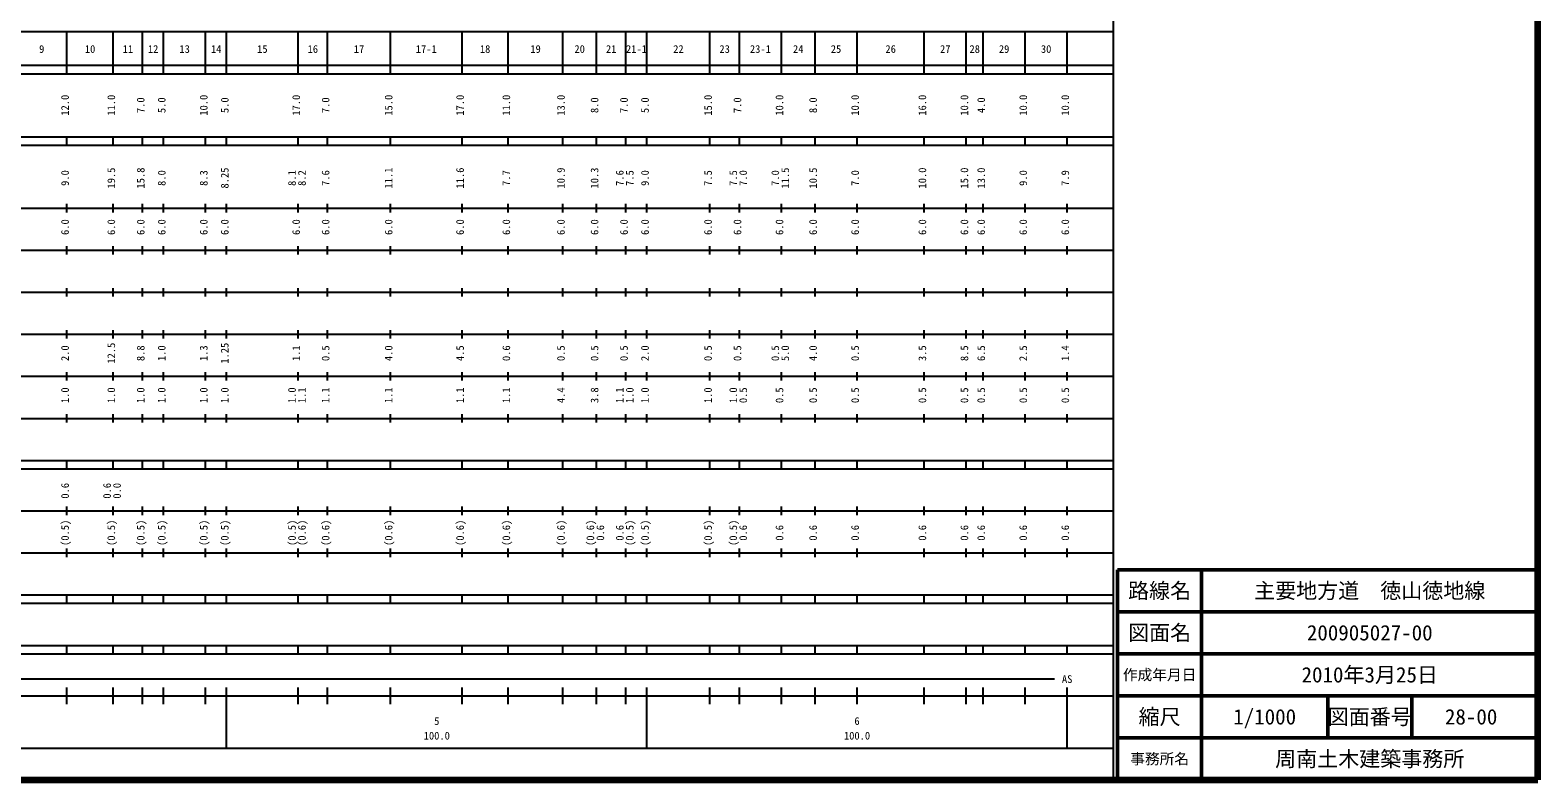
# Model space of a CAD drawing. Units: millimetres on the paper, enlarged 1000 times. Extents: x 40000 to 680000, y 20000 to 380000.
# Drawn here: x 321240 to 680000, y 20000 to 198357 of the extents above; entities that cross this region are included whole.
import ezdxf
from ezdxf.enums import TextEntityAlignment as Align

# ---------------------------------------------------------------- set-up
doc = ezdxf.new("R2010")
doc.units = ezdxf.units.MM
doc.header["$LTSCALE"] = 1000
for name, color, linetype, lineweight in [('M-TTL', 2, 'Continuous', 140), ('M-TTL-BAND', 7, 'Continuous', 25), ('M-TTL-FRAM', 2, 'Continuous', 50), ('M-TTL-LINE', 7, 'Continuous', 50)]:
    doc.layers.add(name, color=color, linetype=linetype, lineweight=lineweight)
doc.layers.add('M-TTL-TXT', color=7, linetype='Continuous')
doc.styles.add('ＭＳ ゴシック', font='')
doc.styles.get('ＭＳ ゴシック').set_extended_font_data('MS Gothic')

msp = doc.modelspace()

# ---------------------------------------------------------------- linework, layer by layer
at = {"layer": 'M-TTL'}
for p, q in [((680000, 20000), (680000, 380000)), ((40000, 20000), (680000, 20000))]:
    msp.add_line(p, q, dxfattribs=at)
at = {"layer": 'M-TTL-BAND'}
for p, q in [((579000, 20000), (579000, 370000)), ((68000, 198000), (579000, 198000)), ((330000, 188000), (330000, 198000)), ((341000, 188000), (341000, 198000)), ((348000, 188000), (348000, 198000)), ((353000, 188000), (353000, 198000)), ((363000, 188000), (363000, 198000)), ((368000, 188000), (368000, 198000)), ((385000, 188000), (385000, 198000)), ((392000, 188000), (392000, 198000)), ((407000, 188000), (407000, 198000)), ((424000, 188000), (424000, 198000)), ((435000, 188000), (435000, 198000)), ((448000, 188000), (448000, 198000)), ((456000, 188000), (456000, 198000)), ((463000, 188000), (463000, 198000)), ((468000, 188000), (468000, 198000)), ((483000, 188000), (483000, 198000)), ((490000, 188000), (490000, 198000)), ((500000, 188000), (500000, 198000)), ((508000, 188000), (508000, 198000)), ((518000, 188000), (518000, 198000)), ((534000, 188000), (534000, 198000)), ((544000, 188000), (544000, 198000)), ((548000, 188000), (548000, 198000)), ((558000, 188000), (558000, 198000)), ((568000, 188000), (568000, 198000)), ((40000, 190000), (579000, 190000)), ((40000, 188000), (579000, 188000)), ((40000, 173000), (579000, 173000)), ((330000, 171000), (330000, 173000)), ((341000, 171000), (341000, 173000)), ((348000, 171000), (348000, 173000)), ((353000, 171000), (353000, 173000)), ((363000, 171000), (363000, 173000)), ((368000, 171000), (368000, 173000)), ((385000, 171000), (385000, 173000)), ((392000, 171000), (392000, 173000)), ((407000, 171000), (407000, 173000)), ((424000, 171000), (424000, 173000)), ((435000, 171000), (435000, 173000)), ((448000, 171000), (448000, 173000)), ((456000, 171000), (456000, 173000)), ((463000, 171000), (463000, 173000)), ((468000, 171000), (468000, 173000)), ((483000, 171000), (483000, 173000)), ((490000, 171000), (490000, 173000)), ((500000, 171000), (500000, 173000)), ((508000, 171000), (508000, 173000)), ((518000, 171000), (518000, 173000)), ((534000, 171000), (534000, 173000)), ((544000, 171000), (544000, 173000)), ((548000, 171000), (548000, 173000)), ((558000, 171000), (558000, 173000)), ((568000, 171000), (568000, 173000)), ((40000, 171000), (579000, 171000)), ((40000, 156000), (579000, 156000)), ((330000, 155000), (330000, 157000)), ((341000, 155000), (341000, 157000)), ((348000, 155000), (348000, 157000)), ((353000, 155000), (353000, 157000)), ((363000, 155000), (363000, 157000)), ((368000, 155000), (368000, 157000)), ((385000, 155000), (385000, 157000)), ((392000, 155000), (392000, 157000)), ((407000, 155000), (407000, 157000)), ((424000, 155000), (424000, 157000)), ((435000, 155000), (435000, 157000)), ((448000, 155000), (448000, 157000)), ((456000, 155000), (456000, 157000)), ((463000, 155000), (463000, 157000)), ((468000, 155000), (468000, 157000)), ((483000, 155000), (483000, 157000)), ((490000, 155000), (490000, 157000)), ((500000, 155000), (500000, 157000)), ((508000, 155000), (508000, 157000)), ((518000, 155000), (518000, 157000)), ((534000, 155000), (534000, 157000)), ((544000, 155000), (544000, 157000)), ((548000, 155000), (548000, 157000)), ((558000, 155000), (558000, 157000)), ((568000, 155000), (568000, 157000)), ((46000, 146000), (579000, 146000)), ((330000, 145000), (330000, 147000)), ((341000, 145000), (341000, 147000)), ((348000, 145000), (348000, 147000)), ((353000, 145000), (353000, 147000)), ((363000, 145000), (363000, 147000)), ((368000, 145000), (368000, 147000)), ((385000, 145000), (385000, 147000)), ((392000, 145000), (392000, 147000)), ((407000, 145000), (407000, 147000)), ((424000, 145000), (424000, 147000)), ((435000, 145000), (435000, 147000)), ((448000, 145000), (448000, 147000)), ((456000, 145000), (456000, 147000)), ((463000, 145000), (463000, 147000)), ((468000, 145000), (468000, 147000)), ((483000, 145000), (483000, 147000)), ((490000, 145000), (490000, 147000)), ((500000, 145000), (500000, 147000)), ((508000, 145000), (508000, 147000)), ((518000, 145000), (518000, 147000)), ((534000, 145000), (534000, 147000)), ((544000, 145000), (544000, 147000)), ((548000, 145000), (548000, 147000)), ((558000, 145000), (558000, 147000)), ((568000, 145000), (568000, 147000)), ((330000, 135000), (330000, 137000)), ((341000, 135000), (341000, 137000)), ((348000, 135000), (348000, 137000)), ((353000, 135000), (353000, 137000)), ((363000, 135000), (363000, 137000)), ((368000, 135000), (368000, 137000)), ((385000, 135000), (385000, 137000)), ((392000, 135000), (392000, 137000)), ((407000, 135000), (407000, 137000)), ((424000, 135000), (424000, 137000)), ((435000, 135000), (435000, 137000)), ((448000, 135000), (448000, 137000)), ((456000, 135000), (456000, 137000)), ((463000, 135000), (463000, 137000)), ((468000, 135000), (468000, 137000)), ((483000, 135000), (483000, 137000)), ((490000, 135000), (490000, 137000)), ((500000, 135000), (500000, 137000)), ((508000, 135000), (508000, 137000)), ((518000, 135000), (518000, 137000)), ((534000, 135000), (534000, 137000)), ((544000, 135000), (544000, 137000)), ((548000, 135000), (548000, 137000)), ((558000, 135000), (558000, 137000)), ((568000, 135000), (568000, 137000)), ((52000, 136000), (579000, 136000)), ((46000, 126000), (579000, 126000)), ((330000, 125000), (330000, 127000)), ((341000, 125000), (341000, 127000)), ((348000, 125000), (348000, 127000)), ((353000, 125000), (353000, 127000)), ((363000, 125000), (363000, 127000)), ((368000, 125000), (368000, 127000)), ((385000, 125000), (385000, 127000)), ((392000, 125000), (392000, 127000)), ((407000, 125000), (407000, 127000)), ((424000, 125000), (424000, 127000)), ((435000, 125000), (435000, 127000)), ((448000, 125000), (448000, 127000)), ((456000, 125000), (456000, 127000)), ((463000, 125000), (463000, 127000)), ((468000, 125000), (468000, 127000)), ((483000, 125000), (483000, 127000)), ((490000, 125000), (490000, 127000)), ((500000, 125000), (500000, 127000)), ((508000, 125000), (508000, 127000)), ((518000, 125000), (518000, 127000)), ((534000, 125000), (534000, 127000)), ((544000, 125000), (544000, 127000)), ((548000, 125000), (548000, 127000)), ((558000, 125000), (558000, 127000)), ((568000, 125000), (568000, 127000)), ((52000, 116000), (579000, 116000)), ((330000, 115000), (330000, 117000)), ((341000, 115000), (341000, 117000)), ((348000, 115000), (348000, 117000)), ((353000, 115000), (353000, 117000)), ((363000, 115000), (363000, 117000)), ((368000, 115000), (368000, 117000)), ((385000, 115000), (385000, 117000)), ((392000, 115000), (392000, 117000)), ((407000, 115000), (407000, 117000)), ((424000, 115000), (424000, 117000)), ((435000, 115000), (435000, 117000)), ((448000, 115000), (448000, 117000)), ((456000, 115000), (456000, 117000)), ((463000, 115000), (463000, 117000)), ((468000, 115000), (468000, 117000)), ((483000, 115000), (483000, 117000)), ((490000, 115000), (490000, 117000)), ((500000, 115000), (500000, 117000)), ((508000, 115000), (508000, 117000)), ((518000, 115000), (518000, 117000)), ((534000, 115000), (534000, 117000)), ((544000, 115000), (544000, 117000)), ((548000, 115000), (548000, 117000)), ((558000, 115000), (558000, 117000)), ((568000, 115000), (568000, 117000)), ((46000, 106000), (579000, 106000)), ((330000, 105000), (330000, 107000)), ((341000, 105000), (341000, 107000)), ((348000, 105000), (348000, 107000)), ((353000, 105000), (353000, 107000)), ((363000, 105000), (363000, 107000)), ((368000, 105000), (368000, 107000)), ((385000, 105000), (385000, 107000)), ((392000, 105000), (392000, 107000)), ((407000, 105000), (407000, 107000)), ((424000, 105000), (424000, 107000)), ((435000, 105000), (435000, 107000)), ((448000, 105000), (448000, 107000)), ((456000, 105000), (456000, 107000)), ((463000, 105000), (463000, 107000)), ((468000, 105000), (468000, 107000)), ((483000, 105000), (483000, 107000)), ((490000, 105000), (490000, 107000)), ((500000, 105000), (500000, 107000)), ((508000, 105000), (508000, 107000)), ((518000, 105000), (518000, 107000)), ((534000, 105000), (534000, 107000)), ((544000, 105000), (544000, 107000)), ((548000, 105000), (548000, 107000)), ((558000, 105000), (558000, 107000)), ((568000, 105000), (568000, 107000)), ((40000, 96000), (579000, 96000)), ((40000, 94000), (579000, 94000)), ((330000, 94000), (330000, 96000)), ((341000, 94000), (341000, 96000)), ((348000, 94000), (348000, 96000)), ((353000, 94000), (353000, 96000)), ((363000, 94000), (363000, 96000)), ((368000, 94000), (368000, 96000)), ((385000, 94000), (385000, 96000)), ((392000, 94000), (392000, 96000)), ((407000, 94000), (407000, 96000)), ((424000, 94000), (424000, 96000)), ((435000, 94000), (435000, 96000)), ((448000, 94000), (448000, 96000)), ((456000, 94000), (456000, 96000)), ((463000, 94000), (463000, 96000)), ((468000, 94000), (468000, 96000)), ((483000, 94000), (483000, 96000)), ((490000, 94000), (490000, 96000)), ((500000, 94000), (500000, 96000)), ((508000, 94000), (508000, 96000)), ((518000, 94000), (518000, 96000)), ((534000, 94000), (534000, 96000)), ((544000, 94000), (544000, 96000)), ((548000, 94000), (548000, 96000)), ((558000, 94000), (558000, 96000)), ((568000, 94000), (568000, 96000)), ((49000, 84000), (579000, 84000)), ((330000, 83000), (330000, 85000)), ((341000, 83000), (341000, 85000)), ((348000, 83000), (348000, 85000)), ((353000, 83000), (353000, 85000)), ((363000, 83000), (363000, 85000)), ((368000, 83000), (368000, 85000)), ((385000, 83000), (385000, 85000)), ((392000, 83000), (392000, 85000)), ((407000, 83000), (407000, 85000)), ((424000, 83000), (424000, 85000)), ((435000, 83000), (435000, 85000)), ((448000, 83000), (448000, 85000)), ((456000, 83000), (456000, 85000)), ((463000, 83000), (463000, 85000)), ((468000, 83000), (468000, 85000)), ((483000, 83000), (483000, 85000)), ((490000, 83000), (490000, 85000)), ((500000, 83000), (500000, 85000)), ((508000, 83000), (508000, 85000)), ((518000, 83000), (518000, 85000)), ((534000, 83000), (534000, 85000)), ((544000, 83000), (544000, 85000)), ((548000, 83000), (548000, 85000)), ((558000, 83000), (558000, 85000)), ((568000, 83000), (568000, 85000)), ((40000, 74000), (579000, 74000)), ((330000, 73000), (330000, 75000)), ((341000, 73000), (341000, 75000)), ((348000, 73000), (348000, 75000)), ((353000, 73000), (353000, 75000)), ((363000, 73000), (363000, 75000)), ((368000, 73000), (368000, 75000)), ((385000, 73000), (385000, 75000)), ((392000, 73000), (392000, 75000)), ((407000, 73000), (407000, 75000)), ((424000, 73000), (424000, 75000)), ((435000, 73000), (435000, 75000)), ((448000, 73000), (448000, 75000)), ((456000, 73000), (456000, 75000)), ((463000, 73000), (463000, 75000)), ((468000, 73000), (468000, 75000)), ((483000, 73000), (483000, 75000)), ((490000, 73000), (490000, 75000)), ((500000, 73000), (500000, 75000)), ((508000, 73000), (508000, 75000)), ((518000, 73000), (518000, 75000)), ((534000, 73000), (534000, 75000)), ((544000, 73000), (544000, 75000)), ((548000, 73000), (548000, 75000)), ((558000, 73000), (558000, 75000)), ((568000, 73000), (568000, 75000)), ((40000, 64000), (579000, 64000)), ((40000, 62000), (579000, 62000)), ((330000, 62000), (330000, 64000)), ((341000, 62000), (341000, 64000)), ((348000, 62000), (348000, 64000)), ((353000, 62000), (353000, 64000)), ((363000, 62000), (363000, 64000)), ((368000, 62000), (368000, 64000)), ((385000, 62000), (385000, 64000)), ((392000, 62000), (392000, 64000)), ((407000, 62000), (407000, 64000)), ((424000, 62000), (424000, 64000)), ((435000, 62000), (435000, 64000)), ((448000, 62000), (448000, 64000)), ((456000, 62000), (456000, 64000)), ((463000, 62000), (463000, 64000)), ((468000, 62000), (468000, 64000)), ((483000, 62000), (483000, 64000)), ((490000, 62000), (490000, 64000)), ((500000, 62000), (500000, 64000)), ((508000, 62000), (508000, 64000)), ((518000, 62000), (518000, 64000)), ((534000, 62000), (534000, 64000)), ((544000, 62000), (544000, 64000)), ((548000, 62000), (548000, 64000)), ((558000, 62000), (558000, 64000)), ((568000, 62000), (568000, 64000)), ((40000, 52000), (579000, 52000)), ((330000, 50000), (330000, 52000)), ((341000, 50000), (341000, 52000)), ((348000, 50000), (348000, 52000)), ((353000, 50000), (353000, 52000)), ((363000, 50000), (363000, 52000)), ((368000, 50000), (368000, 52000)), ((385000, 50000), (385000, 52000)), ((392000, 50000), (392000, 52000)), ((407000, 50000), (407000, 52000)), ((424000, 50000), (424000, 52000)), ((435000, 50000), (435000, 52000)), ((448000, 50000), (448000, 52000)), ((456000, 50000), (456000, 52000)), ((463000, 50000), (463000, 52000)), ((468000, 50000), (468000, 52000)), ((483000, 50000), (483000, 52000)), ((490000, 50000), (490000, 52000)), ((500000, 50000), (500000, 52000)), ((508000, 50000), (508000, 52000)), ((518000, 50000), (518000, 52000)), ((534000, 50000), (534000, 52000)), ((544000, 50000), (544000, 52000)), ((548000, 50000), (548000, 52000)), ((558000, 50000), (558000, 52000)), ((568000, 50000), (568000, 52000)), ((40000, 50000), (579000, 50000)), ((125500, 44000), (565000, 44000)), ((40000, 40000), (579000, 40000)), ((330000, 38000), (330000, 42000)), ((341000, 38000), (341000, 42000)), ((348000, 38000), (348000, 42000)), ((353000, 38000), (353000, 42000)), ((363000, 38000), (363000, 42000)), ((368000, 27500), (368000, 42000)), ((385000, 38000), (385000, 42000)), ((392000, 38000), (392000, 42000)), ((407000, 38000), (407000, 42000)), ((424000, 38000), (424000, 42000)), ((435000, 38000), (435000, 42000)), ((448000, 38000), (448000, 42000)), ((456000, 38000), (456000, 42000)), ((463000, 38000), (463000, 42000)), ((468000, 27500), (468000, 42000)), ((483000, 38000), (483000, 42000)), ((490000, 38000), (490000, 42000)), ((500000, 38000), (500000, 42000)), ((508000, 38000), (508000, 42000)), ((518000, 38000), (518000, 42000)), ((534000, 38000), (534000, 42000)), ((544000, 38000), (544000, 42000)), ((548000, 38000), (548000, 42000)), ((558000, 38000), (558000, 42000)), ((568000, 27500), (568000, 42000)), ((68000, 27500), (579000, 27500))]:
    msp.add_line(p, q, dxfattribs=at)
at = {"layer": 'M-TTL-FRAM'}
for p, q in [((680000, 70000), (580000, 70000)), ((580000, 70000), (580000, 20000))]:
    msp.add_line(p, q, dxfattribs=at)
at = {"layer": 'M-TTL-LINE'}
for p, q in [((600000, 70000), (600000, 20000)), ((680000, 60000), (580000, 60000)), ((680000, 50000), (580000, 50000)), ((680000, 40000), (580000, 40000)), ((630000, 40000), (630000, 30000)), ((650000, 40000), (650000, 30000)), ((680000, 30000), (580000, 30000))]:
    msp.add_line(p, q, dxfattribs=at)

# ---------------------------------------------------------------- texts
at = {"layer": 'M-TTL-BAND', "style": 'ＭＳ ゴシック'}
for s, p in [('9', (324000, 192405)), ('10', (335500, 192405)), ('11', (344500, 192405)), ('12', (350500, 192405)), ('13', (358000, 192405)), ('14', (365500, 192405)), ('15', (376500, 192405)), ('16', (388500, 192405)), ('17', (399500, 192405)), ('17-1', (415500, 192405)), ('18', (429500, 192405)), ('19', (441500, 192405)), ('20', (452000, 192405)), ('21', (459500, 192405)), ('21-1', (465500, 192405)), ('22', (475500, 192405)), ('23', (486500, 192405)), ('23-1', (495000, 192405)), ('24', (504000, 192405)), ('25', (513000, 192405)), ('26', (526000, 192405)), ('27', (539000, 192405)), ('28', (546000, 192405)), ('29', (553000, 192405)), ('30', (563000, 192405)), ('AS', (568000, 42500)), ('5', (418000, 32523)), ('6', (518000, 32523)), ('100.0', (418000, 29033)), ('100.0', (518000, 29033))]:
    msp.add_text(s, height=1833, dxfattribs=at).set_placement(p, align=Align.BOTTOM_CENTER)
for s, p in [('12.0', (331000, 180500)), ('11.0', (342000, 180500)), ('7.0', (349000, 180500)), ('5.0', (354000, 180500)), ('10.0', (364000, 180500)), ('5.0', (369000, 180500)), ('17.0', (386000, 180500)), ('7.0', (393000, 180500)), ('15.0', (408000, 180500)), ('17.0', (425000, 180500)), ('11.0', (436000, 180500)), ('13.0', (449000, 180500)), ('8.0', (457000, 180500)), ('7.0', (464000, 180500)), ('5.0', (469000, 180500)), ('15.0', (484000, 180500)), ('7.0', (491000, 180500)), ('10.0', (501000, 180500)), ('8.0', (509000, 180500)), ('10.0', (519000, 180500)), ('16.0', (535000, 180500)), ('10.0', (545000, 180500)), ('4.0', (549000, 180500)), ('10.0', (559000, 180500)), ('10.0', (569000, 180500)), ('19.5', (342000, 163174)), ('15.8', (349000, 163174)), ('8.25', (369000, 163174)), ('11.1', (408000, 163174)), ('11.6', (425000, 163174)), ('10.9', (449000, 163174)), ('10.3', (457000, 163174)), ('11.5', (502370, 163174)), ('10.5', (509000, 163174)), ('10.0', (535000, 163174)), ('15.0', (545000, 163174)), ('13.0', (549000, 163174)), ('9.0', (331000, 163174)), ('8.0', (354000, 163174)), ('8.3', (364000, 163174)), ('8.1', (385000, 163174)), ('8.2', (387370, 163174)), ('7.6', (393000, 163174)), ('7.7', (436000, 163174)), ('7.6', (463000, 163174)), ('7.5', (465370, 163174)), ('9.0', (469000, 163174)), ('7.5', (484000, 163174)), ('7.5', (490000, 163174)), ('7.0', (492370, 163174)), ('7.0', (500000, 163174)), ('7.0', (519000, 163174)), ('9.0', (559000, 163174)), ('7.9', (569000, 163174)), ('6.0', (331000, 151500)), ('6.0', (342000, 151500)), ('6.0', (349000, 151500)), ('6.0', (354000, 151500)), ('6.0', (364000, 151500)), ('6.0', (369000, 151500)), ('6.0', (386000, 151500)), ('6.0', (393000, 151500)), ('6.0', (408000, 151500)), ('6.0', (425000, 151500)), ('6.0', (436000, 151500)), ('6.0', (449000, 151500)), ('6.0', (457000, 151500)), ('6.0', (464000, 151500)), ('6.0', (469000, 151500)), ('6.0', (484000, 151500)), ('6.0', (491000, 151500)), ('6.0', (501000, 151500)), ('6.0', (509000, 151500)), ('6.0', (519000, 151500)), ('6.0', (535000, 151500)), ('6.0', (545000, 151500)), ('6.0', (549000, 151500)), ('6.0', (559000, 151500)), ('6.0', (569000, 151500)), ('2.0', (331000, 121500)), ('12.5', (342000, 121500)), ('8.8', (349000, 121500)), ('1.0', (354000, 121500)), ('1.3', (364000, 121500)), ('1.25', (369000, 121500)), ('1.1', (386000, 121500)), ('0.5', (393000, 121500)), ('4.0', (408000, 121500)), ('4.5', (425000, 121500)), ('0.6', (436000, 121500)), ('0.5', (449000, 121500)), ('0.5', (457000, 121500)), ('0.5', (464000, 121500)), ('2.0', (469000, 121500)), ('0.5', (484000, 121500)), ('0.5', (491000, 121500)), ('0.5', (500000, 121500)), ('5.0', (502370, 121500)), ('4.0', (509000, 121500)), ('0.5', (519000, 121500)), ('3.5', (535000, 121500)), ('8.5', (545000, 121500)), ('6.5', (549000, 121500)), ('2.5', (559000, 121500)), ('1.4', (569000, 121500)), ('1.0', (331000, 111500)), ('1.0', (342000, 111500)), ('1.0', (349000, 111500)), ('1.0', (354000, 111500)), ('1.0', (364000, 111500)), ('1.0', (369000, 111500)), ('1.0', (385000, 111500)), ('1.1', (387370, 111500)), ('1.1', (393000, 111500)), ('1.1', (408000, 111500)), ('1.1', (425000, 111500)), ('1.1', (436000, 111500)), ('4.4', (449000, 111500)), ('3.8', (457000, 111500)), ('1.1', (463000, 111500)), ('1.0', (465370, 111500)), ('1.0', (469000, 111500)), ('1.0', (484000, 111500)), ('1.0', (490000, 111500)), ('0.5', (492370, 111500)), ('0.5', (501000, 111500)), ('0.5', (509000, 111500)), ('0.5', (519000, 111500)), ('0.5', (535000, 111500)), ('0.5', (545000, 111500)), ('0.5', (549000, 111500)), ('0.5', (559000, 111500)), ('0.5', (569000, 111500)), ('0.6', (331000, 88764)), ('0.6', (341000, 88764)), ('0.0', (343370, 88764)), ('(0.5)', (331000, 78764)), ('(0.5)', (342000, 78764)), ('(0.5)', (349000, 78764)), ('(0.5)', (354000, 78764)), ('(0.5)', (364000, 78764)), ('(0.5)', (369000, 78764)), ('(0.5)', (385000, 78764)), ('(0.6)', (387370, 78764)), ('(0.6)', (393000, 78764)), ('(0.6)', (408000, 78764)), ('(0.6)', (425000, 78764)), ('(0.6)', (436000, 78764)), ('(0.6)', (449000, 78764)), ('(0.6)', (456000, 78764)), ('0.6', (458370, 78764)), ('0.6', (463000, 78764)), ('(0.5)', (465370, 78764)), ('(0.5)', (469000, 78764)), ('(0.5)', (484000, 78764)), ('(0.5)', (490000, 78764)), ('0.6', (492370, 78764)), ('0.6', (501000, 78764)), ('0.6', (509000, 78764)), ('0.6', (519000, 78764)), ('0.6', (535000, 78764)), ('0.6', (545000, 78764)), ('0.6', (549000, 78764)), ('0.6', (559000, 78764)), ('0.6', (569000, 78764))]:
    msp.add_text(s, height=1833, rotation=90, dxfattribs=at).set_placement(p, align=Align.BOTTOM_CENTER)
at = {"layer": 'M-TTL-TXT', "style": 'ＭＳ ゴシック'}
for s, height, p in [('路線名', 3666, (590000, 65000)), ('路線名', 3666, (590000, 65000)), ('主要地方道\u3000徳山徳地線', 3666, (640000, 65000)), ('図面名', 3666, (590000, 55000)), ('図面名', 3666, (590000, 55000)), ('200905027-00', 3666, (640000, 55000)), ('作成年月日', 2566, (590000, 45000)), ('作成年月日', 2566, (590000, 45000)), ('2010年3月25日', 3666, (640000, 45000)), ('縮尺', 3666, (590000, 35000)), ('縮尺', 3666, (590000, 35000)), ('1/1000', 3666, (615000, 35000)), ('図面番号', 3666, (640000, 35000)), ('図面番号', 3666, (640000, 35000)), ('28-00', 3666, (664125, 35000)), ('事務所名', 2566, (590000, 25000)), ('事務所名', 2566, (590000, 25000)), ('周南土木建築事務所', 3666, (640000, 25000))]:
    msp.add_text(s, height=height, dxfattribs=at).set_placement(p, align=Align.MIDDLE_CENTER)

doc.saveas('drawing.dxf')
